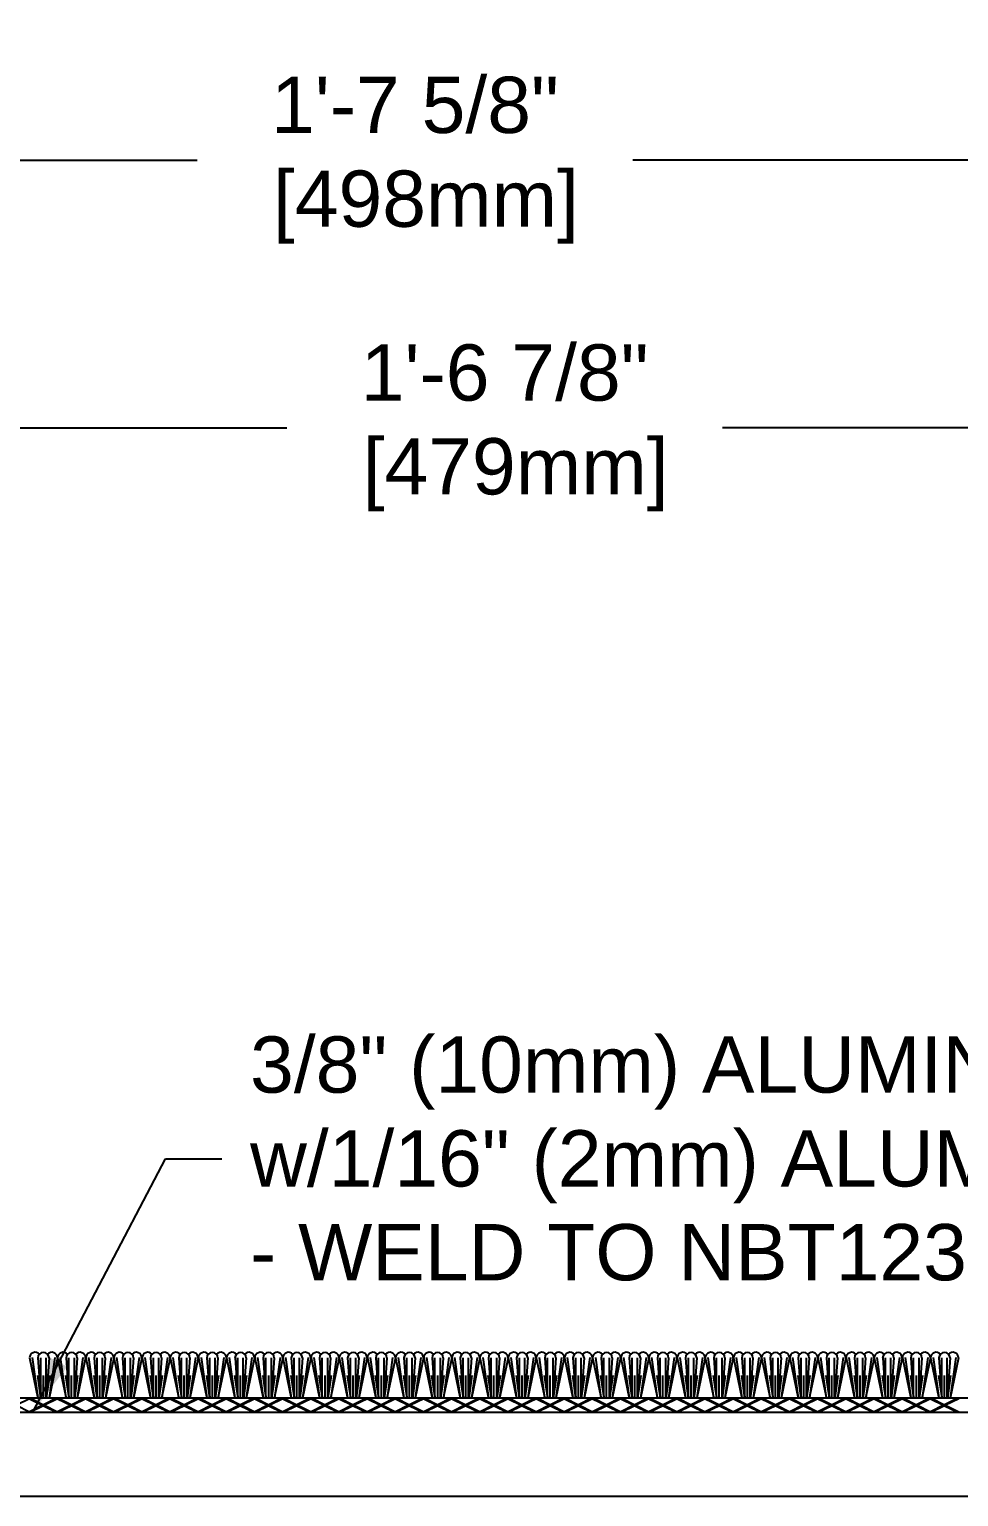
# Model space of a CAD drawing. Header units: inches. Extents: x -8.3 to 57.2, y -1.5 to 12.4.
# Drawn here: x 6.23 to 10.35, y 3.93 to 10.45 of the extents above; entities that cross this region are included whole.
import ezdxf

# ---------------------------------------------------------------- set-up
doc = ezdxf.new("R2010")
doc.units = ezdxf.units.IN
doc.header["$MEASUREMENT"] = 0
for name, color, linetype in [('Conditions', 1, 'Continuous'), ('Dimensions', 3, 'Continuous'), ('Metals', 7, 'Continuous'), ('Text', 2, 'Continuous')]:
    doc.layers.add(name, color=color, linetype=linetype)
doc.styles.add('ARIAL', font='arial.ttf')
doc.dimstyles.new('Arial', dxfattribs={"dimtxt": 0.25, "dimasz": 0.25, "dimexe": 0.25, "dimexo": 0.25, "dimgap": 0.25, "dimtad": 0, "dimtih": 1, "dimtoh": 1, "dimdec": 4, "dimzin": 0, "dimdsep": 46, "dimlunit": 4, "dimtxsty": 'ARIAL', "dimcen": 0.25, "dimadec": 0, "dimazin": 0, "dimtfac": 1, "dimtdec": 4, "dimtofl": 0, "dimtmove": 0, "dimatfit": 3, "dimfxl": 0, "dimfrac": 2, "dimtolj": 1, "dimtzin": 0, "dimarcsym": 0})

# ---------------------------------------------------------------- blocks, each defined once
blk = doc.blocks.new('*D14')
at = {"layer": 'Defpoints', "color": 0}
for p in [(17.8539, 9.8668), (-1.7458, 4.4823), (17.8539, 4.4923)]:
    blk.add_point(p, dxfattribs=at)
at = {"layer": 'Dimensions', "color": 0, "lineweight": -2}
for p, q in [((-1.7458, 4.7323), (-1.7458, 10.1168)), ((17.8539, 4.7423), (17.8539, 10.1168)), ((-1.4958, 9.8668), (6.9737, 9.8668)), ((17.6039, 9.8668), (8.9067, 9.8668))]:
    blk.add_line(p, q, dxfattribs=at)
at = {"layer": 'Dimensions', "color": 0}
for points in [[(-1.4958, 9.9085), (-1.4958, 9.8251), (-1.7458, 9.8668)], [(17.6039, 9.9085), (17.6039, 9.8251), (17.8539, 9.8668)]]:
    blk.add_solid(points, dxfattribs=at)
at = {"layer": 'Dimensions', "color": 0, "insert": (7.9402, 9.8668), "char_height": 0.25, "attachment_point": 5, "style": 'ARIAL'}
blk.add_mtext('\\A1;1\'-7 5/8"\\P [498mm]', dxfattribs=at)
blk = doc.blocks.new('*D18')
at = {"layer": 'Defpoints', "color": 0}
for p in [(-0.9999, 8.6778), (-0.9999, 4.4773), (17.8539, 4.4923)]:
    blk.add_point(p, dxfattribs=at)
at = {"layer": 'Dimensions', "color": 0, "lineweight": -2}
for p, q in [((-0.9999, 4.7273), (-0.9999, 8.9278)), ((17.8539, 4.7423), (17.8539, 8.9278)), ((-0.7499, 8.6778), (7.3719, 8.6778)), ((17.6039, 8.6778), (9.3049, 8.6778))]:
    blk.add_line(p, q, dxfattribs=at)
at = {"layer": 'Dimensions', "color": 0}
for points in [[(-0.7499, 8.7195), (-0.7499, 8.6362), (-0.9999, 8.6778)], [(17.6039, 8.7195), (17.6039, 8.6362), (17.8539, 8.6778)]]:
    blk.add_solid(points, dxfattribs=at)
at = {"layer": 'Dimensions', "color": 0, "insert": (8.3384, 8.6778), "char_height": 0.25, "attachment_point": 5, "style": 'ARIAL'}
blk.add_mtext('\\A1;1\'-6 7/8"\\P [479mm]', dxfattribs=at)
blk = doc.blocks.new('*U35')
for p, q in [((18, 0.0625), (0, 0.0625)), ((0, 0), (18, 0)), ((6.375, 0.0603), (6.317, 0.0312)), ((6.317, 0.0312), (6.375, 0.0022)), ((6.375, 0.0603), (6.433, 0.0312)), ((6.433, 0.0312), (6.375, 0.0022)), ((6.3795, 0.0625), (6.4375, 0.0335)), ((6.4375, 0.029), (6.3795, 0)), ((6.4955, 0.0625), (6.4375, 0.0335)), ((6.4375, 0.029), (6.4955, 0)), ((6.5, 0.0603), (6.442, 0.0312)), ((6.442, 0.0312), (6.5, 0.0022)), ((6.5, 0.0603), (6.558, 0.0312)), ((6.558, 0.0312), (6.5, 0.0022)), ((6.5045, 0.0625), (6.5625, 0.0335)), ((6.5625, 0.029), (6.5045, 0)), ((6.6205, 0.0625), (6.5625, 0.0335)), ((6.5625, 0.029), (6.6205, 0)), ((6.625, 0.0603), (6.567, 0.0312)), ((6.567, 0.0312), (6.625, 0.0022)), ((6.625, 0.0603), (6.683, 0.0312)), ((6.683, 0.0312), (6.625, 0.0022)), ((6.6295, 0.0625), (6.6875, 0.0335)), ((6.6875, 0.029), (6.6295, 0)), ((6.7455, 0.0625), (6.6875, 0.0335)), ((6.6875, 0.029), (6.7455, 0)), ((6.75, 0.0603), (6.692, 0.0312)), ((6.692, 0.0312), (6.75, 0.0022)), ((6.75, 0.0603), (6.808, 0.0312)), ((6.808, 0.0312), (6.75, 0.0022)), ((6.7545, 0.0625), (6.8125, 0.0335)), ((6.8125, 0.029), (6.7545, 0)), ((6.8705, 0.0625), (6.8125, 0.0335)), ((6.8125, 0.029), (6.8705, 0)), ((6.875, 0.0603), (6.817, 0.0312)), ((6.817, 0.0312), (6.875, 0.0022)), ((6.875, 0.0603), (6.933, 0.0312)), ((6.933, 0.0312), (6.875, 0.0022)), ((6.8795, 0.0625), (6.9375, 0.0335)), ((6.9375, 0.029), (6.8795, 0)), ((6.9955, 0.0625), (6.9375, 0.0335)), ((6.9375, 0.029), (6.9955, 0)), ((7, 0.0603), (6.942, 0.0312)), ((6.942, 0.0312), (7, 0.0022)), ((7, 0.0603), (7.058, 0.0312)), ((7.058, 0.0312), (7, 0.0022)), ((7.0045, 0.0625), (7.0625, 0.0335)), ((7.0625, 0.029), (7.0045, 0)), ((7.1205, 0.0625), (7.0625, 0.0335)), ((7.0625, 0.029), (7.1205, 0)), ((7.125, 0.0603), (7.067, 0.0312)), ((7.067, 0.0312), (7.125, 0.0022)), ((7.125, 0.0603), (7.183, 0.0312)), ((7.183, 0.0312), (7.125, 0.0022)), ((7.1295, 0.0625), (7.1875, 0.0335)), ((7.1875, 0.029), (7.1295, 0)), ((7.2455, 0.0625), (7.1875, 0.0335)), ((7.1875, 0.029), (7.2455, 0)), ((7.25, 0.0603), (7.192, 0.0312)), ((7.192, 0.0312), (7.25, 0.0022)), ((7.25, 0.0603), (7.308, 0.0312)), ((7.308, 0.0312), (7.25, 0.0022)), ((7.2545, 0.0625), (7.3125, 0.0335)), ((7.3125, 0.029), (7.2545, 0)), ((7.3705, 0.0625), (7.3125, 0.0335)), ((7.3125, 0.029), (7.3705, 0)), ((7.375, 0.0603), (7.317, 0.0312)), ((7.317, 0.0312), (7.375, 0.0022)), ((7.375, 0.0603), (7.433, 0.0312)), ((7.433, 0.0312), (7.375, 0.0022)), ((7.3795, 0.0625), (7.4375, 0.0335)), ((7.4375, 0.029), (7.3795, 0)), ((7.4955, 0.0625), (7.4375, 0.0335)), ((7.4375, 0.029), (7.4955, 0)), ((7.5, 0.0603), (7.442, 0.0312)), ((7.442, 0.0312), (7.5, 0.0022)), ((7.5, 0.0603), (7.558, 0.0312)), ((7.558, 0.0312), (7.5, 0.0022)), ((7.5045, 0.0625), (7.5625, 0.0335)), ((7.5625, 0.029), (7.5045, 0)), ((7.6205, 0.0625), (7.5625, 0.0335)), ((7.5625, 0.029), (7.6205, 0)), ((7.625, 0.0603), (7.567, 0.0312)), ((7.567, 0.0312), (7.625, 0.0022)), ((7.625, 0.0603), (7.683, 0.0312)), ((7.683, 0.0312), (7.625, 0.0022)), ((7.6295, 0.0625), (7.6875, 0.0335)), ((7.6875, 0.029), (7.6295, 0)), ((7.7455, 0.0625), (7.6875, 0.0335)), ((7.6875, 0.029), (7.7455, 0)), ((7.75, 0.0603), (7.692, 0.0312)), ((7.692, 0.0312), (7.75, 0.0022)), ((7.75, 0.0603), (7.808, 0.0312)), ((7.808, 0.0312), (7.75, 0.0022)), ((7.7545, 0.0625), (7.8125, 0.0335)), ((7.8125, 0.029), (7.7545, 0)), ((7.8705, 0.0625), (7.8125, 0.0335)), ((7.8125, 0.029), (7.8705, 0)), ((7.875, 0.0603), (7.817, 0.0312)), ((7.817, 0.0312), (7.875, 0.0022)), ((7.875, 0.0603), (7.933, 0.0312)), ((7.933, 0.0312), (7.875, 0.0022)), ((7.8795, 0.0625), (7.9375, 0.0335)), ((7.9375, 0.029), (7.8795, 0)), ((7.9955, 0.0625), (7.9375, 0.0335)), ((7.9375, 0.029), (7.9955, 0)), ((8, 0.0603), (7.942, 0.0312)), ((7.942, 0.0312), (8, 0.0022)), ((8, 0.0603), (8.058, 0.0312)), ((8.058, 0.0312), (8, 0.0022)), ((8.0045, 0.0625), (8.0625, 0.0335)), ((8.0625, 0.029), (8.0045, 0)), ((8.1205, 0.0625), (8.0625, 0.0335)), ((8.0625, 0.029), (8.1205, 0)), ((8.125, 0.0603), (8.067, 0.0312)), ((8.067, 0.0312), (8.125, 0.0022)), ((8.125, 0.0603), (8.183, 0.0312)), ((8.183, 0.0312), (8.125, 0.0022)), ((8.1295, 0.0625), (8.1875, 0.0335)), ((8.1875, 0.029), (8.1295, 0)), ((8.2455, 0.0625), (8.1875, 0.0335)), ((8.1875, 0.029), (8.2455, 0)), ((8.25, 0.0603), (8.192, 0.0312)), ((8.192, 0.0312), (8.25, 0.0022)), ((8.25, 0.0603), (8.308, 0.0312)), ((8.308, 0.0312), (8.25, 0.0022)), ((8.2545, 0.0625), (8.3125, 0.0335)), ((8.3125, 0.029), (8.2545, 0)), ((8.3705, 0.0625), (8.3125, 0.0335)), ((8.3125, 0.029), (8.3705, 0)), ((8.375, 0.0603), (8.317, 0.0312)), ((8.317, 0.0312), (8.375, 0.0022)), ((8.375, 0.0603), (8.433, 0.0312)), ((8.433, 0.0312), (8.375, 0.0022)), ((8.3795, 0.0625), (8.4375, 0.0335)), ((8.4375, 0.029), (8.3795, 0)), ((8.4955, 0.0625), (8.4375, 0.0335)), ((8.4375, 0.029), (8.4955, 0)), ((8.5, 0.0603), (8.442, 0.0312)), ((8.442, 0.0312), (8.5, 0.0022)), ((8.5, 0.0603), (8.558, 0.0312)), ((8.558, 0.0312), (8.5, 0.0022)), ((8.5045, 0.0625), (8.5625, 0.0335)), ((8.5625, 0.029), (8.5045, 0)), ((8.6205, 0.0625), (8.5625, 0.0335)), ((8.5625, 0.029), (8.6205, 0)), ((8.625, 0.0603), (8.567, 0.0312)), ((8.567, 0.0312), (8.625, 0.0022)), ((8.625, 0.0603), (8.683, 0.0312)), ((8.683, 0.0312), (8.625, 0.0022)), ((8.6295, 0.0625), (8.6875, 0.0335)), ((8.6875, 0.029), (8.6295, 0)), ((8.7455, 0.0625), (8.6875, 0.0335)), ((8.6875, 0.029), (8.7455, 0)), ((8.75, 0.0603), (8.692, 0.0312)), ((8.692, 0.0312), (8.75, 0.0022)), ((8.75, 0.0603), (8.808, 0.0312)), ((8.808, 0.0312), (8.75, 0.0022)), ((8.7545, 0.0625), (8.8125, 0.0335)), ((8.8125, 0.029), (8.7545, 0)), ((8.8705, 0.0625), (8.8125, 0.0335)), ((8.8125, 0.029), (8.8705, 0)), ((8.875, 0.0603), (8.817, 0.0312)), ((8.817, 0.0312), (8.875, 0.0022)), ((8.875, 0.0603), (8.933, 0.0312)), ((8.933, 0.0312), (8.875, 0.0022)), ((8.8795, 0.0625), (8.9375, 0.0335)), ((8.9375, 0.029), (8.8795, 0)), ((8.9955, 0.0625), (8.9375, 0.0335)), ((8.9375, 0.029), (8.9955, 0)), ((9, 0.0603), (8.942, 0.0312)), ((8.942, 0.0312), (9, 0.0022)), ((9, 0.0603), (9.058, 0.0312)), ((9.058, 0.0312), (9, 0.0022)), ((9.0045, 0.0625), (9.0625, 0.0335)), ((9.0625, 0.029), (9.0045, 0)), ((9.1205, 0.0625), (9.0625, 0.0335)), ((9.0625, 0.029), (9.1205, 0)), ((9.125, 0.0603), (9.067, 0.0312)), ((9.067, 0.0312), (9.125, 0.0022)), ((9.125, 0.0603), (9.183, 0.0312)), ((9.183, 0.0312), (9.125, 0.0022)), ((9.1295, 0.0625), (9.1875, 0.0335)), ((9.1875, 0.029), (9.1295, 0)), ((9.2455, 0.0625), (9.1875, 0.0335)), ((9.1875, 0.029), (9.2455, 0)), ((9.25, 0.0603), (9.192, 0.0312)), ((9.192, 0.0312), (9.25, 0.0022)), ((9.25, 0.0603), (9.308, 0.0312)), ((9.308, 0.0312), (9.25, 0.0022)), ((9.2545, 0.0625), (9.3125, 0.0335)), ((9.3125, 0.029), (9.2545, 0)), ((9.3705, 0.0625), (9.3125, 0.0335)), ((9.3125, 0.029), (9.3705, 0)), ((9.375, 0.0603), (9.317, 0.0312)), ((9.317, 0.0312), (9.375, 0.0022)), ((9.375, 0.0603), (9.433, 0.0312)), ((9.433, 0.0312), (9.375, 0.0022)), ((9.3795, 0.0625), (9.4375, 0.0335)), ((9.4375, 0.029), (9.3795, 0)), ((9.4955, 0.0625), (9.4375, 0.0335)), ((9.4375, 0.029), (9.4955, 0)), ((9.5, 0.0603), (9.442, 0.0312)), ((9.442, 0.0312), (9.5, 0.0022)), ((9.5, 0.0603), (9.558, 0.0312)), ((9.558, 0.0312), (9.5, 0.0022)), ((9.5045, 0.0625), (9.5625, 0.0335)), ((9.5625, 0.029), (9.5045, 0)), ((9.6205, 0.0625), (9.5625, 0.0335)), ((9.5625, 0.029), (9.6205, 0)), ((9.625, 0.0603), (9.567, 0.0312)), ((9.567, 0.0312), (9.625, 0.0022)), ((9.625, 0.0603), (9.683, 0.0312)), ((9.683, 0.0312), (9.625, 0.0022)), ((9.6295, 0.0625), (9.6875, 0.0335)), ((9.6875, 0.029), (9.6295, 0)), ((9.7455, 0.0625), (9.6875, 0.0335)), ((9.6875, 0.029), (9.7455, 0)), ((9.75, 0.0603), (9.692, 0.0312)), ((9.692, 0.0312), (9.75, 0.0022)), ((9.75, 0.0603), (9.808, 0.0312)), ((9.808, 0.0312), (9.75, 0.0022)), ((9.7545, 0.0625), (9.8125, 0.0335)), ((9.8125, 0.029), (9.7545, 0)), ((9.8705, 0.0625), (9.8125, 0.0335)), ((9.8125, 0.029), (9.8705, 0)), ((9.875, 0.0603), (9.817, 0.0312)), ((9.817, 0.0312), (9.875, 0.0022)), ((9.875, 0.0603), (9.933, 0.0312)), ((9.933, 0.0312), (9.875, 0.0022)), ((9.8795, 0.0625), (9.9375, 0.0335)), ((9.9375, 0.029), (9.8795, 0)), ((9.9955, 0.0625), (9.9375, 0.0335)), ((9.9375, 0.029), (9.9955, 0)), ((10, 0.0603), (9.942, 0.0312)), ((9.942, 0.0312), (10, 0.0022)), ((10, 0.0603), (10.058, 0.0312)), ((10.058, 0.0312), (10, 0.0022)), ((10.0045, 0.0625), (10.0625, 0.0335)), ((10.0625, 0.029), (10.0045, 0)), ((10.1205, 0.0625), (10.0625, 0.0335)), ((10.0625, 0.029), (10.1205, 0)), ((10.125, 0.0603), (10.067, 0.0312)), ((10.067, 0.0312), (10.125, 0.0022)), ((10.125, 0.0603), (10.183, 0.0312)), ((10.183, 0.0312), (10.125, 0.0022)), ((10.1295, 0.0625), (10.1875, 0.0335)), ((10.1875, 0.029), (10.1295, 0)), ((10.2455, 0.0625), (10.1875, 0.0335)), ((10.1875, 0.029), (10.2455, 0)), ((10.25, 0.0603), (10.192, 0.0312)), ((10.192, 0.0312), (10.25, 0.0022)), ((10.25, 0.0603), (10.308, 0.0312)), ((10.308, 0.0312), (10.25, 0.0022)), ((10.2545, 0.0625), (10.3125, 0.0335)), ((10.3125, 0.029), (10.2545, 0)), ((10.3705, 0.0625), (10.3125, 0.0335)), ((10.3125, 0.029), (10.3705, 0)), ((10.375, 0.0603), (10.317, 0.0312)), ((10.317, 0.0312), (10.375, 0.0022)), ((10.375, 0.0603), (10.433, 0.0312)), ((10.433, 0.0312), (10.375, 0.0022)), ((10.3795, 0.0625), (10.4375, 0.0335)), ((10.4375, 0.029), (10.3795, 0)), ((10.4955, 0.0625), (10.4375, 0.0335)), ((10.4375, 0.029), (10.4955, 0)), ((10.5, 0.0603), (10.442, 0.0312)), ((10.442, 0.0312), (10.5, 0.0022))]:
    blk.add_line(p, q)
for points in [[(6.3749, 0.2412), (6.4123, 0.0625)], [(6.3869, 0.243), (6.4119, 0.0642)], [(6.4124, 0.2412), (6.4249, 0.0625)], [(6.4249, 0.0625), (6.4249, 0.2412)], [(6.4492, 0.0625), (6.4492, 0.2412)], [(6.4617, 0.2412), (6.4492, 0.0625)], [(6.4992, 0.2412), (6.4618, 0.0625)], [(6.4872, 0.243), (6.4622, 0.0642)], [(6.4999, 0.2412), (6.5373, 0.0625)], [(6.5119, 0.243), (6.5369, 0.0642)], [(6.5374, 0.2412), (6.5499, 0.0625)], [(6.5499, 0.0625), (6.5499, 0.2412)], [(6.5742, 0.0625), (6.5742, 0.2412)], [(6.5867, 0.2412), (6.5742, 0.0625)], [(6.6242, 0.2412), (6.5868, 0.0625)], [(6.6122, 0.243), (6.5872, 0.0642)], [(6.6249, 0.2412), (6.6623, 0.0625)], [(6.6369, 0.243), (6.6619, 0.0642)], [(6.6624, 0.2412), (6.6749, 0.0625)], [(6.6749, 0.0625), (6.6749, 0.2412)], [(6.6992, 0.0625), (6.6992, 0.2412)], [(6.7117, 0.2412), (6.6992, 0.0625)], [(6.7492, 0.2412), (6.7118, 0.0625)], [(6.7372, 0.243), (6.7122, 0.0642)], [(6.7499, 0.2412), (6.7873, 0.0625)], [(6.7619, 0.243), (6.7869, 0.0642)], [(6.7874, 0.2412), (6.7999, 0.0625)], [(6.7999, 0.0625), (6.7999, 0.2412)], [(6.8242, 0.0625), (6.8242, 0.2412)], [(6.8367, 0.2412), (6.8242, 0.0625)], [(6.8742, 0.2412), (6.8368, 0.0625)], [(6.8622, 0.243), (6.8372, 0.0642)], [(6.8749, 0.2412), (6.9123, 0.0625)], [(6.8869, 0.243), (6.9119, 0.0642)], [(6.9124, 0.2412), (6.9249, 0.0625)], [(6.9249, 0.0625), (6.9249, 0.2412)], [(6.9492, 0.0625), (6.9492, 0.2412)], [(6.9617, 0.2412), (6.9492, 0.0625)], [(6.9992, 0.2412), (6.9618, 0.0625)], [(6.9872, 0.243), (6.9622, 0.0642)], [(6.9999, 0.2412), (7.0373, 0.0625)], [(7.0119, 0.243), (7.0369, 0.0642)], [(7.0374, 0.2412), (7.0499, 0.0625)], [(7.0499, 0.0625), (7.0499, 0.2412)], [(7.0742, 0.0625), (7.0742, 0.2412)], [(7.0867, 0.2412), (7.0742, 0.0625)], [(7.1242, 0.2412), (7.0868, 0.0625)], [(7.1122, 0.243), (7.0872, 0.0642)], [(7.1249, 0.2412), (7.1623, 0.0625)], [(7.1369, 0.243), (7.1619, 0.0642)], [(7.1624, 0.2412), (7.1749, 0.0625)], [(7.1749, 0.0625), (7.1749, 0.2412)], [(7.1992, 0.0625), (7.1992, 0.2412)], [(7.2117, 0.2412), (7.1992, 0.0625)], [(7.2492, 0.2412), (7.2118, 0.0625)], [(7.2372, 0.243), (7.2122, 0.0642)], [(7.2499, 0.2412), (7.2873, 0.0625)], [(7.2619, 0.243), (7.2869, 0.0642)], [(7.2874, 0.2412), (7.2999, 0.0625)], [(7.2999, 0.0625), (7.2999, 0.2412)], [(7.3242, 0.0625), (7.3242, 0.2412)], [(7.3367, 0.2412), (7.3242, 0.0625)], [(7.3742, 0.2412), (7.3368, 0.0625)], [(7.3622, 0.243), (7.3372, 0.0642)], [(7.3749, 0.2412), (7.4123, 0.0625)], [(7.3869, 0.243), (7.4119, 0.0642)], [(7.4124, 0.2412), (7.4249, 0.0625)], [(7.4249, 0.0625), (7.4249, 0.2412)], [(7.4492, 0.0625), (7.4492, 0.2412)], [(7.4617, 0.2412), (7.4492, 0.0625)], [(7.4992, 0.2412), (7.4618, 0.0625)], [(7.4872, 0.243), (7.4622, 0.0642)], [(7.4999, 0.2412), (7.5373, 0.0625)], [(7.5119, 0.243), (7.5369, 0.0642)], [(7.5374, 0.2412), (7.5499, 0.0625)], [(7.5499, 0.0625), (7.5499, 0.2412)], [(7.5742, 0.0625), (7.5742, 0.2412)], [(7.5867, 0.2412), (7.5742, 0.0625)], [(7.6242, 0.2412), (7.5868, 0.0625)], [(7.6122, 0.243), (7.5872, 0.0642)], [(7.6249, 0.2412), (7.6623, 0.0625)], [(7.6369, 0.243), (7.6619, 0.0642)], [(7.6624, 0.2412), (7.6749, 0.0625)], [(7.6749, 0.0625), (7.6749, 0.2412)], [(7.6992, 0.0625), (7.6992, 0.2412)], [(7.7117, 0.2412), (7.6992, 0.0625)], [(7.7492, 0.2412), (7.7118, 0.0625)], [(7.7372, 0.243), (7.7122, 0.0642)], [(7.7499, 0.2412), (7.7873, 0.0625)], [(7.7619, 0.243), (7.7869, 0.0642)], [(7.7874, 0.2412), (7.7999, 0.0625)], [(7.7999, 0.0625), (7.7999, 0.2412)], [(7.8242, 0.0625), (7.8242, 0.2412)], [(7.8367, 0.2412), (7.8242, 0.0625)], [(7.8742, 0.2412), (7.8368, 0.0625)], [(7.8622, 0.243), (7.8372, 0.0642)], [(7.8749, 0.2412), (7.9123, 0.0625)], [(7.8869, 0.243), (7.9119, 0.0642)], [(7.9124, 0.2412), (7.9249, 0.0625)], [(7.9249, 0.0625), (7.9249, 0.2412)], [(7.9492, 0.0625), (7.9492, 0.2412)], [(7.9617, 0.2412), (7.9492, 0.0625)], [(7.9992, 0.2412), (7.9618, 0.0625)], [(7.9872, 0.243), (7.9622, 0.0642)], [(7.9999, 0.2412), (8.0373, 0.0625)], [(8.0119, 0.243), (8.0369, 0.0642)], [(8.0374, 0.2412), (8.0499, 0.0625)], [(8.0499, 0.0625), (8.0499, 0.2412)], [(8.0742, 0.0625), (8.0742, 0.2412)], [(8.0867, 0.2412), (8.0742, 0.0625)], [(8.1242, 0.2412), (8.0868, 0.0625)], [(8.1122, 0.243), (8.0872, 0.0642)], [(8.1249, 0.2412), (8.1623, 0.0625)], [(8.1369, 0.243), (8.1619, 0.0642)], [(8.1624, 0.2412), (8.1749, 0.0625)], [(8.1749, 0.0625), (8.1749, 0.2412)], [(8.1992, 0.0625), (8.1992, 0.2412)], [(8.2117, 0.2412), (8.1992, 0.0625)], [(8.2492, 0.2412), (8.2118, 0.0625)], [(8.2372, 0.243), (8.2122, 0.0642)], [(8.2499, 0.2412), (8.2873, 0.0625)], [(8.2619, 0.243), (8.2869, 0.0642)], [(8.2874, 0.2412), (8.2999, 0.0625)], [(8.2999, 0.0625), (8.2999, 0.2412)], [(8.3242, 0.0625), (8.3242, 0.2412)], [(8.3367, 0.2412), (8.3242, 0.0625)], [(8.3742, 0.2412), (8.3368, 0.0625)], [(8.3622, 0.243), (8.3372, 0.0642)], [(8.3749, 0.2412), (8.4123, 0.0625)], [(8.3869, 0.243), (8.4119, 0.0642)], [(8.4124, 0.2412), (8.4249, 0.0625)], [(8.4249, 0.0625), (8.4249, 0.2412)], [(8.4492, 0.0625), (8.4492, 0.2412)], [(8.4617, 0.2412), (8.4492, 0.0625)], [(8.4992, 0.2412), (8.4618, 0.0625)], [(8.4872, 0.243), (8.4622, 0.0642)], [(8.4999, 0.2412), (8.5373, 0.0625)], [(8.5119, 0.243), (8.5369, 0.0642)], [(8.5374, 0.2412), (8.5499, 0.0625)], [(8.5499, 0.0625), (8.5499, 0.2412)], [(8.5742, 0.0625), (8.5742, 0.2412)], [(8.5867, 0.2412), (8.5742, 0.0625)], [(8.6242, 0.2412), (8.5868, 0.0625)], [(8.6122, 0.243), (8.5872, 0.0642)], [(8.6249, 0.2412), (8.6623, 0.0625)], [(8.6369, 0.243), (8.6619, 0.0642)], [(8.6624, 0.2412), (8.6749, 0.0625)], [(8.6749, 0.0625), (8.6749, 0.2412)], [(8.6992, 0.0625), (8.6992, 0.2412)], [(8.7117, 0.2412), (8.6992, 0.0625)], [(8.7492, 0.2412), (8.7118, 0.0625)], [(8.7372, 0.243), (8.7122, 0.0642)], [(8.7499, 0.2412), (8.7873, 0.0625)], [(8.7619, 0.243), (8.7869, 0.0642)], [(8.7874, 0.2412), (8.7999, 0.0625)], [(8.7999, 0.0625), (8.7999, 0.2412)], [(8.8242, 0.0625), (8.8242, 0.2412)], [(8.8367, 0.2412), (8.8242, 0.0625)], [(8.8742, 0.2412), (8.8368, 0.0625)], [(8.8622, 0.243), (8.8372, 0.0642)], [(8.8749, 0.2412), (8.9123, 0.0625)], [(8.8869, 0.243), (8.9119, 0.0642)], [(8.9124, 0.2412), (8.9249, 0.0625)], [(8.9249, 0.0625), (8.9249, 0.2412)], [(8.9492, 0.0625), (8.9492, 0.2412)], [(8.9617, 0.2412), (8.9492, 0.0625)], [(8.9992, 0.2412), (8.9618, 0.0625)], [(8.9872, 0.243), (8.9622, 0.0642)], [(8.9999, 0.2412), (9.0373, 0.0625)], [(9.0119, 0.243), (9.0369, 0.0642)], [(9.0374, 0.2412), (9.0499, 0.0625)], [(9.0499, 0.0625), (9.0499, 0.2412)], [(9.0742, 0.0625), (9.0742, 0.2412)], [(9.0867, 0.2412), (9.0742, 0.0625)], [(9.1242, 0.2412), (9.0868, 0.0625)], [(9.1122, 0.243), (9.0872, 0.0642)], [(9.1249, 0.2412), (9.1623, 0.0625)], [(9.1369, 0.243), (9.1619, 0.0642)], [(9.1624, 0.2412), (9.1749, 0.0625)], [(9.1749, 0.0625), (9.1749, 0.2412)], [(9.1992, 0.0625), (9.1992, 0.2412)], [(9.2117, 0.2412), (9.1992, 0.0625)], [(9.2492, 0.2412), (9.2118, 0.0625)], [(9.2372, 0.243), (9.2122, 0.0642)], [(9.2499, 0.2412), (9.2873, 0.0625)], [(9.2619, 0.243), (9.2869, 0.0642)], [(9.2874, 0.2412), (9.2999, 0.0625)], [(9.2999, 0.0625), (9.2999, 0.2412)], [(9.3242, 0.0625), (9.3242, 0.2412)], [(9.3367, 0.2412), (9.3242, 0.0625)], [(9.3742, 0.2412), (9.3368, 0.0625)], [(9.3622, 0.243), (9.3372, 0.0642)], [(9.3749, 0.2412), (9.4123, 0.0625)], [(9.3869, 0.243), (9.4119, 0.0642)], [(9.4124, 0.2412), (9.4249, 0.0625)], [(9.4249, 0.0625), (9.4249, 0.2412)], [(9.4492, 0.0625), (9.4492, 0.2412)], [(9.4617, 0.2412), (9.4492, 0.0625)], [(9.4992, 0.2412), (9.4618, 0.0625)], [(9.4872, 0.243), (9.4622, 0.0642)], [(9.4999, 0.2412), (9.5373, 0.0625)], [(9.5119, 0.243), (9.5369, 0.0642)], [(9.5374, 0.2412), (9.5499, 0.0625)], [(9.5499, 0.0625), (9.5499, 0.2412)], [(9.5742, 0.0625), (9.5742, 0.2412)], [(9.5867, 0.2412), (9.5742, 0.0625)], [(9.6242, 0.2412), (9.5868, 0.0625)], [(9.6122, 0.243), (9.5872, 0.0642)], [(9.6249, 0.2412), (9.6623, 0.0625)], [(9.6369, 0.243), (9.6619, 0.0642)], [(9.6624, 0.2412), (9.6749, 0.0625)], [(9.6749, 0.0625), (9.6749, 0.2412)], [(9.6992, 0.0625), (9.6992, 0.2412)], [(9.7117, 0.2412), (9.6992, 0.0625)], [(9.7492, 0.2412), (9.7118, 0.0625)], [(9.7372, 0.243), (9.7122, 0.0642)], [(9.7499, 0.2412), (9.7873, 0.0625)], [(9.7619, 0.243), (9.7869, 0.0642)], [(9.7874, 0.2412), (9.7999, 0.0625)], [(9.7999, 0.0625), (9.7999, 0.2412)], [(9.8242, 0.0625), (9.8242, 0.2412)], [(9.8367, 0.2412), (9.8242, 0.0625)], [(9.8742, 0.2412), (9.8368, 0.0625)], [(9.8622, 0.243), (9.8372, 0.0642)], [(9.8749, 0.2412), (9.9123, 0.0625)], [(9.8869, 0.243), (9.9119, 0.0642)], [(9.9124, 0.2412), (9.9249, 0.0625)], [(9.9249, 0.0625), (9.9249, 0.2412)], [(9.9492, 0.0625), (9.9492, 0.2412)], [(9.9617, 0.2412), (9.9492, 0.0625)], [(9.9992, 0.2412), (9.9618, 0.0625)], [(9.9872, 0.243), (9.9622, 0.0642)], [(9.9999, 0.2412), (10.0373, 0.0625)], [(10.0119, 0.243), (10.0369, 0.0642)], [(10.0374, 0.2412), (10.0499, 0.0625)], [(10.0499, 0.0625), (10.0499, 0.2412)], [(10.0742, 0.0625), (10.0742, 0.2412)], [(10.0867, 0.2412), (10.0742, 0.0625)], [(10.1242, 0.2412), (10.0868, 0.0625)], [(10.1122, 0.243), (10.0872, 0.0642)], [(10.1249, 0.2412), (10.1623, 0.0625)], [(10.1369, 0.243), (10.1619, 0.0642)], [(10.1624, 0.2412), (10.1749, 0.0625)], [(10.1749, 0.0625), (10.1749, 0.2412)], [(10.1992, 0.0625), (10.1992, 0.2412)], [(10.2117, 0.2412), (10.1992, 0.0625)], [(10.2492, 0.2412), (10.2118, 0.0625)], [(10.2372, 0.243), (10.2122, 0.0642)], [(10.2499, 0.2412), (10.2873, 0.0625)], [(10.2619, 0.243), (10.2869, 0.0642)], [(10.2874, 0.2412), (10.2999, 0.0625)], [(10.2999, 0.0625), (10.2999, 0.2412)], [(10.3242, 0.0625), (10.3242, 0.2412)], [(10.3367, 0.2412), (10.3242, 0.0625)], [(10.3742, 0.2412), (10.3368, 0.0625)], [(10.3622, 0.243), (10.3372, 0.0642)], [(10.3749, 0.2412), (10.4123, 0.0625)], [(10.3869, 0.243), (10.4119, 0.0642)], [(10.4124, 0.2412), (10.4249, 0.0625)], [(10.4249, 0.0625), (10.4249, 0.2412)], [(10.4492, 0.0625), (10.4492, 0.2412)], [(10.4617, 0.2412), (10.4492, 0.0625)], [(10.4992, 0.2412), (10.4618, 0.0625)], [(10.4872, 0.243), (10.4622, 0.0642)], [(6.4102, 0.1625), (6.4245, 0.0625)], [(6.437, 0.0625), (6.437, 0.1625)], [(6.4639, 0.1625), (6.4496, 0.0625)], [(6.5352, 0.1625), (6.5495, 0.0625)], [(6.562, 0.0625), (6.562, 0.1625)], [(6.5889, 0.1625), (6.5746, 0.0625)], [(6.6602, 0.1625), (6.6745, 0.0625)], [(6.687, 0.0625), (6.687, 0.1625)], [(6.7139, 0.1625), (6.6996, 0.0625)], [(6.7852, 0.1625), (6.7995, 0.0625)], [(6.812, 0.0625), (6.812, 0.1625)], [(6.8389, 0.1625), (6.8246, 0.0625)], [(6.9102, 0.1625), (6.9245, 0.0625)], [(6.937, 0.0625), (6.937, 0.1625)], [(6.9639, 0.1625), (6.9496, 0.0625)], [(7.0352, 0.1625), (7.0495, 0.0625)], [(7.062, 0.0625), (7.062, 0.1625)], [(7.0889, 0.1625), (7.0746, 0.0625)], [(7.1602, 0.1625), (7.1745, 0.0625)], [(7.187, 0.0625), (7.187, 0.1625)], [(7.2139, 0.1625), (7.1996, 0.0625)], [(7.2852, 0.1625), (7.2995, 0.0625)], [(7.312, 0.0625), (7.312, 0.1625)], [(7.3389, 0.1625), (7.3246, 0.0625)], [(7.4102, 0.1625), (7.4245, 0.0625)], [(7.437, 0.0625), (7.437, 0.1625)], [(7.4639, 0.1625), (7.4496, 0.0625)], [(7.5352, 0.1625), (7.5495, 0.0625)], [(7.562, 0.0625), (7.562, 0.1625)], [(7.5889, 0.1625), (7.5746, 0.0625)], [(7.6602, 0.1625), (7.6745, 0.0625)], [(7.687, 0.0625), (7.687, 0.1625)], [(7.7139, 0.1625), (7.6996, 0.0625)], [(7.7852, 0.1625), (7.7995, 0.0625)], [(7.812, 0.0625), (7.812, 0.1625)], [(7.8389, 0.1625), (7.8246, 0.0625)], [(7.9102, 0.1625), (7.9245, 0.0625)], [(7.937, 0.0625), (7.937, 0.1625)], [(7.9639, 0.1625), (7.9496, 0.0625)], [(8.0352, 0.1625), (8.0495, 0.0625)], [(8.062, 0.0625), (8.062, 0.1625)], [(8.0889, 0.1625), (8.0746, 0.0625)], [(8.1602, 0.1625), (8.1745, 0.0625)], [(8.187, 0.0625), (8.187, 0.1625)], [(8.2139, 0.1625), (8.1996, 0.0625)], [(8.2852, 0.1625), (8.2995, 0.0625)], [(8.312, 0.0625), (8.312, 0.1625)], [(8.3389, 0.1625), (8.3246, 0.0625)], [(8.4102, 0.1625), (8.4245, 0.0625)], [(8.437, 0.0625), (8.437, 0.1625)], [(8.4639, 0.1625), (8.4496, 0.0625)], [(8.5352, 0.1625), (8.5495, 0.0625)], [(8.562, 0.0625), (8.562, 0.1625)], [(8.5889, 0.1625), (8.5746, 0.0625)], [(8.6602, 0.1625), (8.6745, 0.0625)], [(8.687, 0.0625), (8.687, 0.1625)], [(8.7139, 0.1625), (8.6996, 0.0625)], [(8.7852, 0.1625), (8.7995, 0.0625)], [(8.812, 0.0625), (8.812, 0.1625)], [(8.8389, 0.1625), (8.8246, 0.0625)], [(8.9102, 0.1625), (8.9245, 0.0625)], [(8.937, 0.0625), (8.937, 0.1625)], [(8.9639, 0.1625), (8.9496, 0.0625)], [(9.0352, 0.1625), (9.0495, 0.0625)], [(9.062, 0.0625), (9.062, 0.1625)], [(9.0889, 0.1625), (9.0746, 0.0625)], [(9.1602, 0.1625), (9.1745, 0.0625)], [(9.187, 0.0625), (9.187, 0.1625)], [(9.2139, 0.1625), (9.1996, 0.0625)], [(9.2852, 0.1625), (9.2995, 0.0625)], [(9.312, 0.0625), (9.312, 0.1625)], [(9.3389, 0.1625), (9.3246, 0.0625)], [(9.4102, 0.1625), (9.4245, 0.0625)], [(9.437, 0.0625), (9.437, 0.1625)], [(9.4639, 0.1625), (9.4496, 0.0625)], [(9.5352, 0.1625), (9.5495, 0.0625)], [(9.562, 0.0625), (9.562, 0.1625)], [(9.5889, 0.1625), (9.5746, 0.0625)], [(9.6602, 0.1625), (9.6745, 0.0625)], [(9.687, 0.0625), (9.687, 0.1625)], [(9.7139, 0.1625), (9.6996, 0.0625)], [(9.7852, 0.1625), (9.7995, 0.0625)], [(9.812, 0.0625), (9.812, 0.1625)], [(9.8389, 0.1625), (9.8246, 0.0625)], [(9.9102, 0.1625), (9.9245, 0.0625)], [(9.937, 0.0625), (9.937, 0.1625)], [(9.9639, 0.1625), (9.9496, 0.0625)], [(10.0352, 0.1625), (10.0495, 0.0625)], [(10.062, 0.0625), (10.062, 0.1625)], [(10.0889, 0.1625), (10.0746, 0.0625)], [(10.1602, 0.1625), (10.1745, 0.0625)], [(10.187, 0.0625), (10.187, 0.1625)], [(10.2139, 0.1625), (10.1996, 0.0625)], [(10.2852, 0.1625), (10.2995, 0.0625)], [(10.312, 0.0625), (10.312, 0.1625)], [(10.3389, 0.1625), (10.3246, 0.0625)], [(10.4102, 0.1625), (10.4245, 0.0625)], [(10.437, 0.0625), (10.437, 0.1625)], [(10.4639, 0.1625), (10.4496, 0.0625)]]:
    blk.add_lwpolyline(points)
for centre, radius, start, end in [((6.3999, 0.2412), 0.025, 41.211, 180), ((6.437, 0.2412), 0.0247, 0, 180), ((6.4742, 0.2412), 0.025, 0, 138.789), ((6.5249, 0.2412), 0.025, 41.211, 180), ((6.562, 0.2412), 0.0247, 0, 180), ((6.5992, 0.2412), 0.025, 0, 138.789), ((6.6499, 0.2412), 0.025, 41.211, 180), ((6.687, 0.2412), 0.0247, 0, 180), ((6.7242, 0.2412), 0.025, 0, 138.789), ((6.7749, 0.2412), 0.025, 41.211, 180), ((6.812, 0.2412), 0.0247, 0, 180), ((6.8492, 0.2412), 0.025, 0, 138.789), ((6.8999, 0.2412), 0.025, 41.211, 180), ((6.937, 0.2412), 0.0247, 0, 180), ((6.9742, 0.2412), 0.025, 0, 138.789), ((7.0249, 0.2412), 0.025, 41.211, 180), ((7.062, 0.2412), 0.0247, 0, 180), ((7.0992, 0.2412), 0.025, 0, 138.789), ((7.1499, 0.2412), 0.025, 41.211, 180), ((7.187, 0.2412), 0.0247, 0, 180), ((7.2242, 0.2412), 0.025, 0, 138.789), ((7.2749, 0.2412), 0.025, 41.211, 180), ((7.312, 0.2412), 0.0247, 0, 180), ((7.3492, 0.2412), 0.025, 0, 138.789), ((7.3999, 0.2412), 0.025, 41.211, 180), ((7.437, 0.2412), 0.0247, 0, 180), ((7.4742, 0.2412), 0.025, 0, 138.789), ((7.5249, 0.2412), 0.025, 41.211, 180), ((7.562, 0.2412), 0.0247, 0, 180), ((7.5992, 0.2412), 0.025, 0, 138.789), ((7.6499, 0.2412), 0.025, 41.211, 180), ((7.687, 0.2412), 0.0247, 0, 180), ((7.7242, 0.2412), 0.025, 0, 138.789), ((7.7749, 0.2412), 0.025, 41.211, 180), ((7.812, 0.2412), 0.0247, 0, 180), ((7.8492, 0.2412), 0.025, 0, 138.789), ((7.8999, 0.2412), 0.025, 41.211, 180), ((7.937, 0.2412), 0.0247, 0, 180), ((7.9742, 0.2412), 0.025, 0, 138.789), ((8.0249, 0.2412), 0.025, 41.211, 180), ((8.062, 0.2412), 0.0247, 0, 180), ((8.0992, 0.2412), 0.025, 0, 138.789), ((8.1499, 0.2412), 0.025, 41.211, 180), ((8.187, 0.2412), 0.0247, 0, 180), ((8.2242, 0.2412), 0.025, 0, 138.789), ((8.2749, 0.2412), 0.025, 41.211, 180), ((8.312, 0.2412), 0.0247, 0, 180), ((8.3492, 0.2412), 0.025, 0, 138.789), ((8.3999, 0.2412), 0.025, 41.211, 180), ((8.437, 0.2412), 0.0247, 0, 180), ((8.4742, 0.2412), 0.025, 0, 138.789), ((8.5249, 0.2412), 0.025, 41.211, 180), ((8.562, 0.2412), 0.0247, 0, 180), ((8.5992, 0.2412), 0.025, 0, 138.789), ((8.6499, 0.2412), 0.025, 41.211, 180), ((8.687, 0.2412), 0.0247, 0, 180), ((8.7242, 0.2412), 0.025, 0, 138.789), ((8.7749, 0.2412), 0.025, 41.211, 180), ((8.812, 0.2412), 0.0247, 0, 180), ((8.8492, 0.2412), 0.025, 0, 138.789), ((8.8999, 0.2412), 0.025, 41.211, 180), ((8.937, 0.2412), 0.0247, 0, 180), ((8.9742, 0.2412), 0.025, 0, 138.789), ((9.0249, 0.2412), 0.025, 41.211, 180), ((9.062, 0.2412), 0.0247, 0, 180), ((9.0992, 0.2412), 0.025, 0, 138.789), ((9.1499, 0.2412), 0.025, 41.211, 180), ((9.187, 0.2412), 0.0247, 0, 180), ((9.2242, 0.2412), 0.025, 0, 138.789), ((9.2749, 0.2412), 0.025, 41.211, 180), ((9.312, 0.2412), 0.0247, 0, 180), ((9.3492, 0.2412), 0.025, 0, 138.789), ((9.3999, 0.2412), 0.025, 41.211, 180), ((9.437, 0.2412), 0.0247, 0, 180), ((9.4742, 0.2412), 0.025, 0, 138.789), ((9.5249, 0.2412), 0.025, 41.211, 180), ((9.562, 0.2412), 0.0247, 0, 180), ((9.5992, 0.2412), 0.025, 0, 138.789), ((9.6499, 0.2412), 0.025, 41.211, 180), ((9.687, 0.2412), 0.0247, 0, 180), ((9.7242, 0.2412), 0.025, 0, 138.789), ((9.7749, 0.2412), 0.025, 41.211, 180), ((9.812, 0.2412), 0.0247, 0, 180), ((9.8492, 0.2412), 0.025, 0, 138.789), ((9.8999, 0.2412), 0.025, 41.211, 180), ((9.937, 0.2412), 0.0247, 0, 180), ((9.9742, 0.2412), 0.025, 0, 138.789), ((10.0249, 0.2412), 0.025, 41.211, 180), ((10.062, 0.2412), 0.0247, 0, 180), ((10.0992, 0.2412), 0.025, 0, 138.789), ((10.1499, 0.2412), 0.025, 41.211, 180), ((10.187, 0.2412), 0.0247, 0, 180), ((10.2242, 0.2412), 0.025, 0, 138.789), ((10.2749, 0.2412), 0.025, 41.211, 180), ((10.312, 0.2412), 0.0247, 0, 180), ((10.3492, 0.2412), 0.025, 0, 138.789), ((10.3999, 0.2412), 0.025, 41.211, 180), ((10.437, 0.2412), 0.0247, 0, 180), ((10.4742, 0.2412), 0.025, 0, 138.789)]:
    blk.add_arc(centre, radius, start, end)

msp = doc.modelspace()

# ---------------------------------------------------------------- linework, layer by layer
at = {"layer": 'Metals'}
msp.add_lwpolyline([(-0.14614, 4.30483), (17.60386, 4.30483), (17.60386, 3.92983), (-0.14614, 3.92983)], close=True, dxfattribs=at)

# ---------------------------------------------------------------- block references
at = {"layer": 'Conditions'}
msp.add_blockref('*U35', (-0.14614, 4.30483), dxfattribs=at)

# ---------------------------------------------------------------- texts
at = {"layer": 'Text', "insert": (7.20802, 5.43088), "char_height": 0.25, "width": 5.5837696, "attachment_point": 4, "style": 'ARIAL'}
msp.add_mtext('3/8" (10mm) ALUMINUM PLATE,\\Pw/1/16" (2mm) ALUMINUM SHIM\\P- WELD TO NBT123', dxfattribs=at)

# ---------------------------------------------------------------- dimensions: what is measured, and where the dimension line sits
at = {"layer": 'Dimensions'}
for base, p1, p2, picture, middle in [((17.85386, 9.8668), (-1.74583, 4.48233), (17.85386, 4.49233), '*D14', (7.9402, 9.8668)), ((-0.99992, 8.67784), (17.85386, 4.49233), (-0.99992, 4.47733), '*D18', (8.33842, 8.67784))]:
    dim = msp.add_linear_dim(base=base, p1=p1, p2=p2, dimstyle='Arial', override={"dimpost": '\\X'}, dxfattribs=at)
    dim.commit()
    dim.dimension.update_dxf_attribs({"geometry": picture, "text_midpoint": middle, "dimtype": 160})

# ---------------------------------------------------------------- leaders
at = {"layer": 'Text', "annotation_type": 0, "has_hookline": 1, "hookline_direction": 0, "text_width": 5.16115}
msp.add_leader([(6.24378, 4.30483), (6.83302, 5.43088), (7.08302, 5.43088)], dimstyle='Arial', override={"dimgap": 0.125, "dimtad": 0}, dxfattribs=at)

doc.saveas('drawing.dxf')
